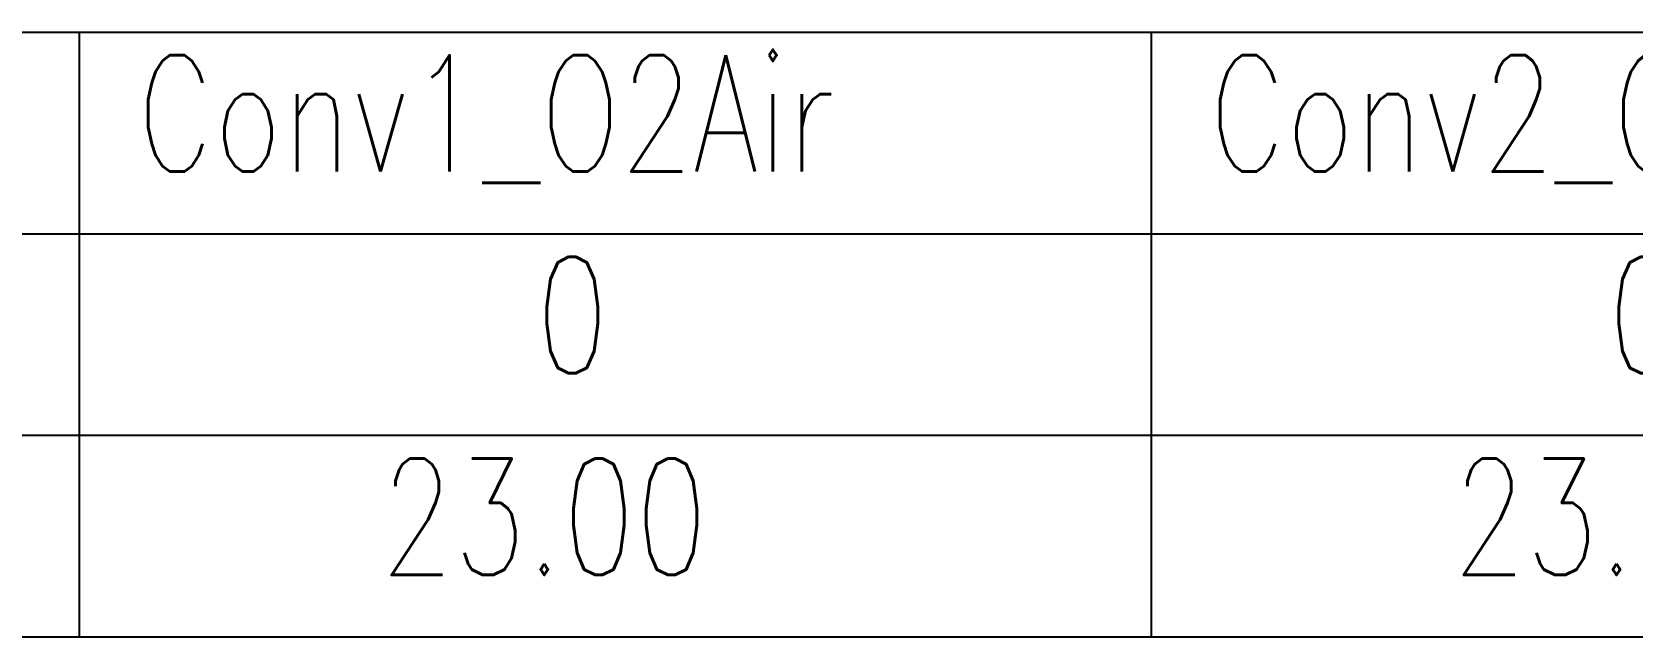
# Model space of a CAD drawing. Extents: x 0 to 421, y 0 to 297.
# Drawn here: x 186.57 to 227.87, y 30.22 to 45.82 of the extents above; entities that cross this region are included whole.
import ezdxf

# ---------------------------------------------------------------- set-up
doc = ezdxf.new("R2010")
doc.units = 0
doc.layers.add('SCD_ANN', color=14, linetype='CONTINUOUS')
doc.styles.get("Standard").update_dxf_attribs({"font": 'STANDARD'})

# ---------------------------------------------------------------- blocks, each defined once
blk = doc.blocks.new('ANNBLK_130')
at = {"layer": 'SCD_ANN', "linetype": 'CONTINUOUS'}
for p, q in [((0, 0), (264.457143, 0)), ((181.485714, 0), (181.485714, -15.6)), ((209.142857, 0), (209.142857, -15.6)), ((0, -5.2), (264.457143, -5.2)), ((0, -10.4), (264.457143, -10.4)), ((0, -15.6), (264.457143, -15.6))]:
    blk.add_line(p, q, dxfattribs=at)

msp = doc.modelspace()

# ---------------------------------------------------------------- block references
at = {"layer": 'SCD_ANN'}
ref = msp.add_blockref('ANNBLK_130', (6.296929, 45.819234), dxfattribs=at)
ref.add_attrib('ANNOT18', ' Conv1_O2Air ', (187.782643, 42.219234), dxfattribs={"height": 3, "width": 0.8})
ref.add_attrib('ANNOT19', ' 0 ', (198.068358, 37.019234), dxfattribs={"height": 3, "width": 0.8})
ref.add_attrib('ANNOT20', ' 23.00 ', (194.068358, 31.819234), dxfattribs={"height": 3, "width": 0.8})
ref.add_attrib('ANNOT21', ' Conv2_O2Air ', (215.439786, 42.219234), dxfattribs={"height": 3, "width": 0.8})
ref.add_attrib('ANNOT22', ' 0 ', (225.7255, 37.019234), dxfattribs={"height": 3, "width": 0.8})
ref.add_attrib('ANNOT23', ' 23.00 ', (221.7255, 31.819234), dxfattribs={"height": 3, "width": 0.8})

doc.saveas('drawing.dxf')
